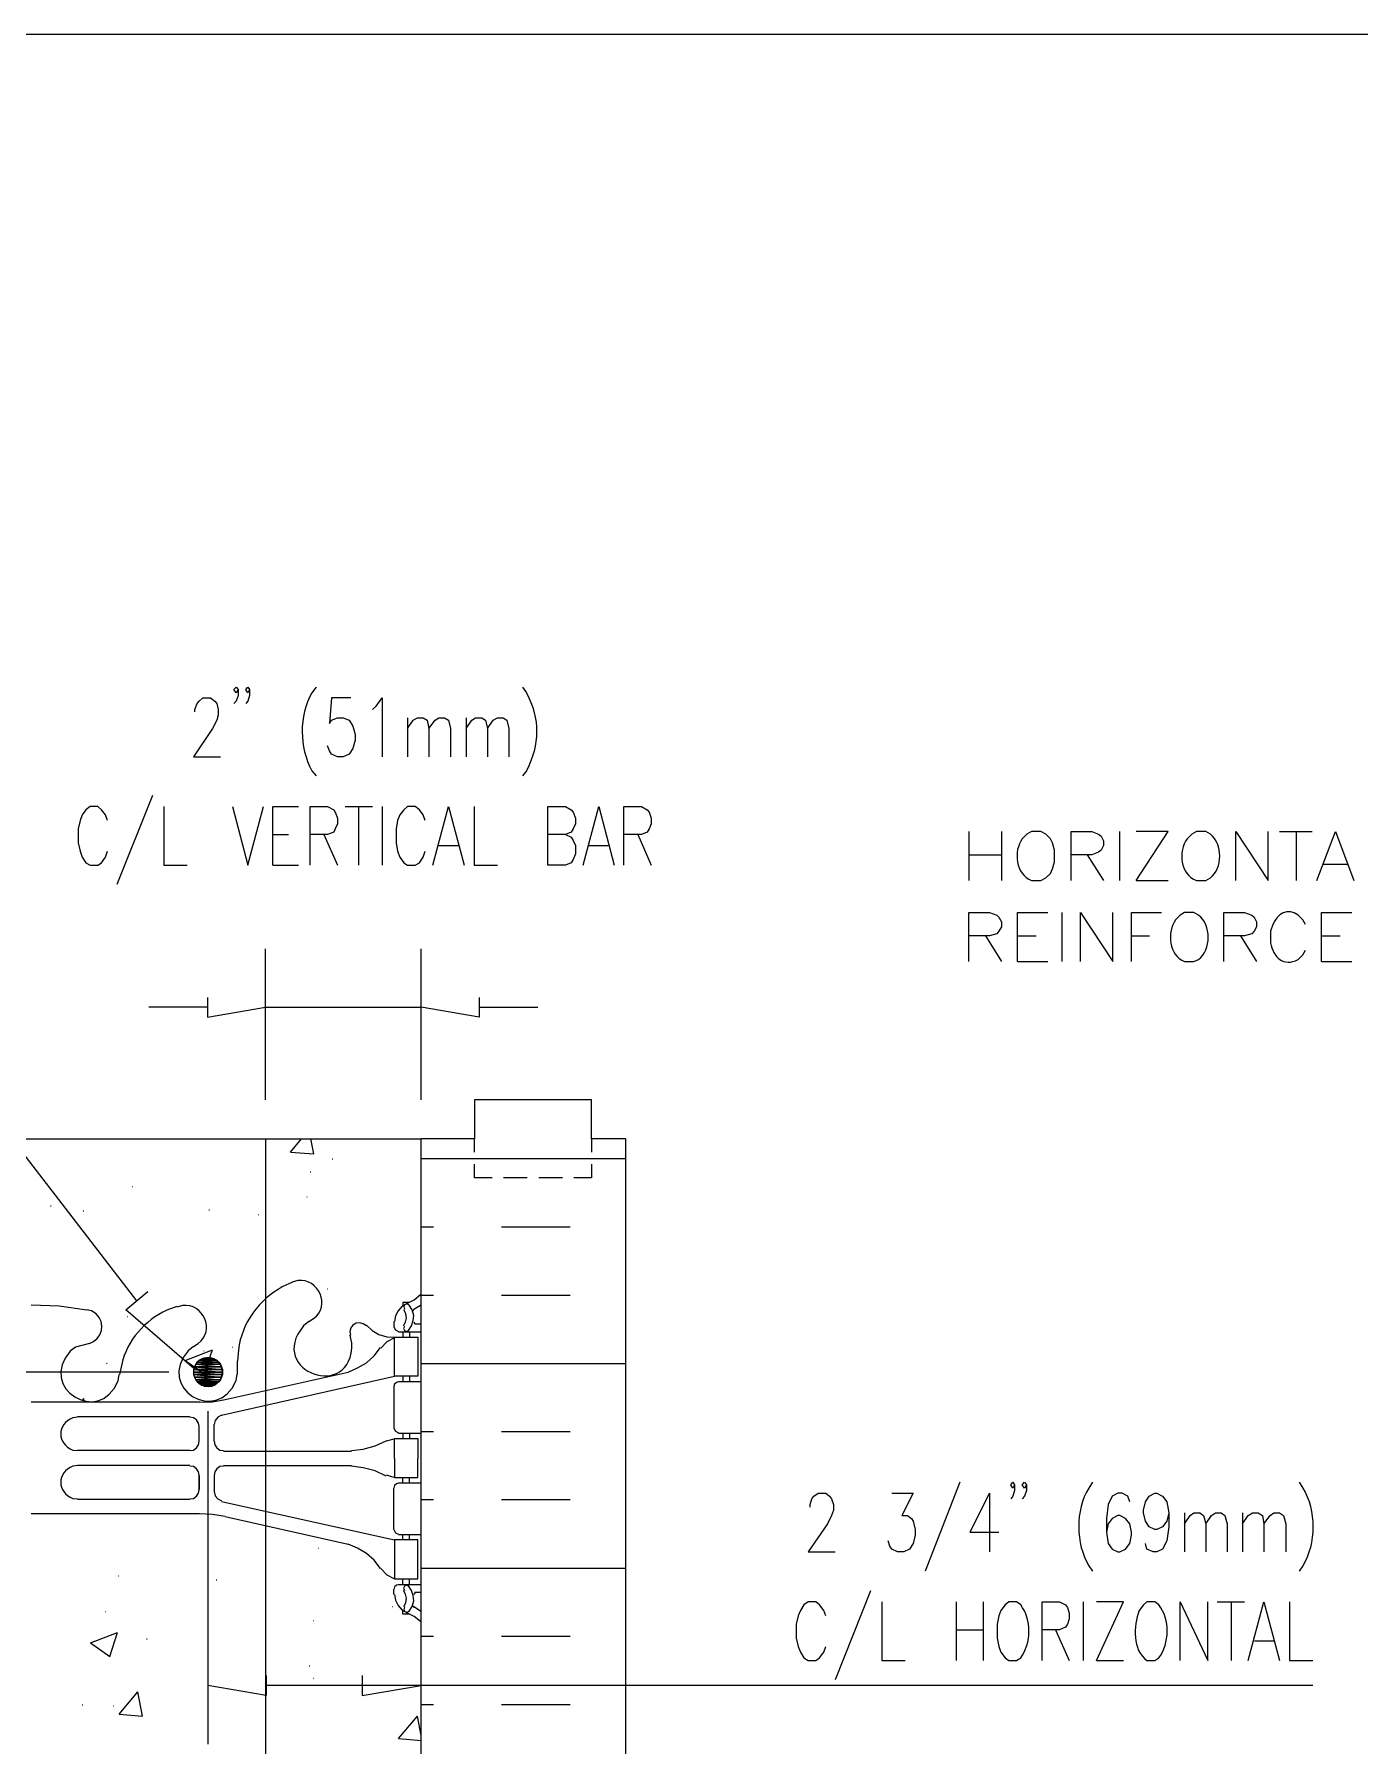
# Model space of a CAD drawing. Header units: millimetres. Extents: x 14 to 201, y 16 to 268.
# Drawn here: x 61.1 to 115.1, y 198 to 267.7 of the extents above; entities that cross this region are included whole.
import ezdxf

# ---------------------------------------------------------------- set-up
doc = ezdxf.new("R2010")
doc.units = ezdxf.units.MM
doc.layers.get('0').update_dxf_attribs({"linetype": 'CONTINUOUS'})

msp = doc.modelspace()

# ---------------------------------------------------------------- linework, layer by layer
at = {"color": 0}
for p, q in [((17.0174, 267.716), (198.121, 267.716)), ((67.776, 240.454), (67.86, 240.558)), ((67.86, 240.558), (68.0089, 240.687)), ((68.0089, 240.687), (68.326, 240.687)), ((68.326, 240.687), (68.4953, 240.558)), ((68.4953, 240.558), (68.5793, 240.454)), ((69.2781, 241.024), (69.3635, 241.131)), ((69.3635, 240.897), (69.2781, 241.024)), ((69.3635, 240.558), (69.2781, 240.454)), ((69.3635, 241.131), (69.4475, 241.024)), ((69.4475, 241.024), (69.3635, 240.897)), ((69.4475, 240.792), (69.3635, 240.558)), ((69.4475, 241.024), (69.4475, 240.792)), ((69.766, 241.024), (69.85, 241.131)), ((69.85, 240.897), (69.766, 241.024)), ((69.85, 240.558), (69.766, 240.454)), ((69.85, 241.131), (69.9135, 241.024)), ((69.9135, 241.024), (69.85, 240.897)), ((69.9135, 240.792), (69.85, 240.558)), ((69.9135, 241.024), (69.9135, 240.792)), ((72.6225, 241.131), (72.4531, 240.897)), ((73.2578, 240.687), (73.1739, 239.649)), ((74.0406, 240.687), (73.2578, 240.687)), ((75.0782, 240.348), (75.311, 240.687)), ((75.311, 240.687), (75.311, 238.294)), ((81.026, 241.131), (81.1953, 240.897)), ((67.6906, 240.221), (67.776, 240.454)), ((67.6906, 240.115), (67.6906, 240.221)), ((68.5793, 239.776), (68.4114, 239.437)), ((68.5793, 240.454), (68.6428, 240.221)), ((68.6428, 239.988), (68.5793, 239.776)), ((68.6428, 240.221), (68.6428, 239.988)), ((73.1739, 239.649), (73.2578, 239.776)), ((73.2578, 239.776), (73.4907, 239.882)), ((73.4907, 239.882), (73.7235, 239.882)), ((73.7235, 239.882), (73.9771, 239.776)), ((73.9771, 239.776), (74.126, 239.543)), ((74.9293, 240.221), (75.0782, 240.348)), ((76.3489, 239.882), (76.3489, 238.294)), ((76.3489, 239.437), (76.5803, 239.776)), ((76.5803, 239.776), (76.75, 239.882)), ((76.75, 239.882), (76.9828, 239.882)), ((76.9828, 239.882), (77.1521, 239.776)), ((77.1521, 239.776), (77.2156, 239.437)), ((77.2156, 239.437), (77.4707, 239.776)), ((77.4707, 239.776), (77.6182, 239.882)), ((77.6182, 239.882), (77.851, 239.882)), ((77.851, 239.882), (78.0203, 239.776)), ((78.0203, 239.776), (78.1043, 239.437)), ((78.7396, 239.882), (78.7396, 238.294)), ((78.7396, 239.437), (78.9725, 239.776)), ((78.9725, 239.776), (79.1214, 239.882)), ((79.1214, 239.882), (79.375, 239.882)), ((79.375, 239.882), (79.5239, 239.776)), ((79.5239, 239.776), (79.6078, 239.437)), ((79.6078, 239.437), (79.8407, 239.776)), ((79.8407, 239.776), (80.0104, 239.882)), ((80.0104, 239.882), (80.2432, 239.882)), ((80.2432, 239.882), (80.3906, 239.776)), ((80.3906, 239.776), (80.476, 239.437)), ((68.4114, 239.437), (67.6271, 238.294)), ((74.126, 239.543), (74.21, 239.204)), ((74.21, 239.204), (74.21, 238.971)), ((77.2156, 239.437), (77.2156, 238.294)), ((78.1043, 239.437), (78.1043, 238.294)), ((79.6078, 239.437), (79.6078, 238.294)), ((80.476, 239.437), (80.476, 238.294)), ((73.1739, 238.528), (73.0885, 238.738)), ((73.2578, 238.401), (73.1739, 238.528)), ((73.4907, 238.294), (73.2578, 238.401)), ((73.9771, 238.401), (73.7235, 238.294)), ((74.126, 238.633), (73.9771, 238.401)), ((74.21, 238.971), (74.126, 238.633)), ((67.6271, 238.294), (68.7282, 238.294)), ((72.4531, 237.722), (72.6225, 237.512)), ((73.7235, 238.294), (73.4907, 238.294)), ((81.1953, 237.722), (81.026, 237.512)), ((65.9557, 236.707), (64.5156, 233.087)), ((63.0135, 235.692), (62.9281, 235.353)), ((63.0975, 235.924), (63.0135, 235.692)), ((63.2464, 236.135), (63.0975, 235.924)), ((63.416, 236.262), (63.2464, 236.135)), ((63.7328, 236.262), (63.416, 236.262)), ((63.8803, 236.135), (63.7328, 236.262)), ((64.05, 235.924), (63.8803, 236.135)), ((64.1354, 235.692), (64.05, 235.924)), ((66.4214, 236.262), (66.4214, 233.871)), ((69.2146, 236.262), (69.85, 233.871)), ((69.85, 233.871), (70.4854, 236.262)), ((70.8656, 233.871), (70.8656, 236.262)), ((70.8656, 236.262), (71.9032, 236.262)), ((72.3896, 233.871), (72.3896, 236.262)), ((72.3896, 236.262), (73.0885, 236.262)), ((73.0885, 236.262), (73.3418, 236.135)), ((73.3418, 236.135), (73.4053, 236.029)), ((73.4053, 236.029), (73.4907, 235.796)), ((73.4907, 235.796), (73.4907, 235.563)), ((73.8078, 236.262), (74.9293, 236.262)), ((74.3589, 236.262), (74.3589, 233.871)), ((75.311, 236.262), (75.311, 233.871)), ((75.9464, 235.692), (75.8832, 235.353)), ((76.0307, 235.924), (75.9464, 235.692)), ((76.2, 236.135), (76.0307, 235.924)), ((76.3489, 236.262), (76.2, 236.135)), ((76.6657, 236.262), (76.3489, 236.262)), ((76.8354, 236.135), (76.6657, 236.262)), ((76.9828, 235.924), (76.8354, 236.135)), ((77.0682, 235.692), (76.9828, 235.924)), ((77.385, 233.871), (78.0203, 236.262)), ((78.0203, 236.262), (78.6557, 233.871)), ((79.0582, 236.262), (79.0582, 233.871)), ((82.0635, 233.871), (82.0635, 236.262)), ((82.0635, 236.262), (82.7828, 236.262)), ((82.7828, 236.262), (83.0157, 236.135)), ((83.0157, 236.135), (83.1, 236.029)), ((83.1, 236.029), (83.1854, 235.796)), ((83.1854, 235.796), (83.1854, 235.563)), ((83.5021, 233.871), (84.1375, 236.262)), ((84.1375, 236.262), (84.7729, 233.871)), ((85.1531, 233.871), (85.1531, 236.262)), ((85.1531, 236.262), (85.8739, 236.262)), ((85.8739, 236.262), (86.1053, 236.135)), ((86.1053, 236.135), (86.1907, 236.029)), ((86.1907, 236.029), (86.275, 235.796)), ((86.275, 235.796), (86.275, 235.563)), ((62.9281, 235.353), (62.9281, 234.781)), ((70.8656, 235.119), (71.501, 235.119)), ((73.0885, 235.119), (72.3896, 235.119)), ((72.941, 235.119), (73.4907, 233.871)), ((73.3418, 235.226), (73.0885, 235.119)), ((73.4053, 235.353), (73.3418, 235.226)), ((73.4907, 235.563), (73.4053, 235.353)), ((75.8832, 235.353), (75.8832, 234.781)), ((82.7828, 235.119), (82.0635, 235.119)), ((83.0157, 235.226), (82.7828, 235.119)), ((82.7828, 235.119), (83.0157, 235.013)), ((83.1, 235.353), (83.0157, 235.226)), ((83.0157, 235.013), (83.1, 234.887)), ((83.1854, 235.563), (83.1, 235.353)), ((85.8739, 235.119), (85.1531, 235.119)), ((85.725, 235.119), (86.275, 233.871)), ((86.1053, 235.226), (85.8739, 235.119)), ((86.1907, 235.353), (86.1053, 235.226)), ((86.275, 235.563), (86.1907, 235.353)), ((99.2078, 235.246), (99.2078, 233.256)), ((100.542, 235.246), (100.542, 233.256)), ((101.579, 235.14), (101.388, 234.95)), ((101.769, 235.246), (101.579, 235.14)), ((102.15, 235.246), (101.769, 235.246)), ((102.342, 235.14), (102.15, 235.246)), ((102.532, 234.95), (102.342, 235.14)), ((102.616, 234.781), (102.532, 234.95)), ((103.378, 233.256), (103.378, 235.246)), ((103.378, 235.246), (104.225, 235.246)), ((104.225, 235.246), (104.499, 235.14)), ((104.499, 235.14), (104.606, 235.056)), ((104.606, 235.056), (104.691, 234.866)), ((105.347, 235.246), (105.347, 233.256)), ((106.023, 233.256), (107.337, 235.246)), ((107.337, 235.246), (106.023, 235.246)), ((108.289, 235.14), (108.099, 234.95)), ((108.479, 235.246), (108.289, 235.14)), ((108.859, 235.246), (108.479, 235.246)), ((109.051, 235.14), (108.859, 235.246)), ((110.087, 233.256), (110.087, 235.246)), ((110.087, 235.246), (111.401, 233.256)), ((111.401, 233.256), (111.401, 235.246)), ((111.867, 235.246), (113.199, 235.246)), ((112.543, 235.246), (112.543, 233.256)), ((113.391, 233.256), (114.151, 235.246)), ((114.151, 235.246), (114.893, 233.256)), ((65.3203, 216.133), (51.223, 234.421)), ((62.9281, 234.781), (63.0135, 234.442)), ((63.0135, 234.442), (63.0975, 234.208)), ((63.0975, 234.208), (63.2464, 233.976)), ((63.8803, 233.976), (64.05, 234.208)), ((64.05, 234.208), (64.1354, 234.442)), ((75.8832, 234.781), (75.9464, 234.442)), ((75.9464, 234.442), (76.0307, 234.208)), ((76.0307, 234.208), (76.2, 233.976)), ((76.8354, 233.976), (76.9828, 234.208)), ((76.9828, 234.208), (77.0682, 234.442)), ((77.6182, 234.674), (78.4229, 234.674)), ((83.1, 234.887), (83.1854, 234.674)), ((83.1854, 234.337), (83.1, 234.104)), ((83.1854, 234.674), (83.1854, 234.337)), ((83.735, 234.674), (84.5178, 234.674)), ((99.2078, 234.294), (100.542, 234.294)), ((102.701, 234.484), (102.616, 234.781)), ((102.701, 234.018), (102.701, 234.484)), ((104.225, 234.294), (103.378, 234.294)), ((104.033, 234.294), (104.691, 233.256)), ((104.499, 234.4), (104.225, 234.294)), ((104.606, 234.484), (104.499, 234.4)), ((104.691, 234.674), (104.606, 234.484)), ((104.691, 234.866), (104.691, 234.674)), ((63.2464, 233.976), (63.416, 233.871)), ((63.416, 233.871), (63.7328, 233.871)), ((63.7328, 233.871), (63.8803, 233.976)), ((66.4214, 233.871), (67.3735, 233.871)), ((70.8656, 233.871), (71.9032, 233.871)), ((76.2, 233.976), (76.3489, 233.871)), ((76.3489, 233.871), (76.6657, 233.871)), ((76.6657, 233.871), (76.8354, 233.976)), ((79.0582, 233.871), (80.0104, 233.871)), ((82.7828, 233.871), (82.0635, 233.871)), ((83.0157, 233.976), (82.7828, 233.871)), ((83.1, 234.104), (83.0157, 233.976)), ((102.342, 233.363), (102.532, 233.532)), ((102.532, 233.532), (102.616, 233.722)), ((102.616, 233.722), (102.701, 234.018)), ((113.665, 233.912), (114.617, 233.912)), ((101.769, 233.256), (102.15, 233.256)), ((102.15, 233.256), (102.342, 233.363)), ((106.023, 233.256), (107.337, 233.256)), ((108.479, 233.256), (108.859, 233.256)), ((108.859, 233.256), (109.051, 233.363)), ((99.2078, 229.955), (99.2078, 231.944)), ((99.2078, 231.944), (100.055, 231.944)), ((100.055, 231.944), (100.352, 231.838)), ((100.352, 231.838), (100.435, 231.754)), ((100.435, 231.754), (100.542, 231.563)), ((100.542, 231.563), (100.542, 231.372)), ((101.197, 229.955), (101.197, 231.944)), ((101.197, 231.944), (102.425, 231.944)), ((102.997, 231.944), (102.997, 229.955)), ((103.759, 229.955), (103.759, 231.944)), ((103.759, 231.944), (105.071, 229.955)), ((105.071, 229.955), (105.071, 231.944)), ((105.833, 229.955), (105.833, 231.944)), ((105.833, 231.944), (107.061, 231.944)), ((107.823, 231.838), (107.633, 231.648)), ((107.993, 231.944), (107.823, 231.838)), ((108.373, 231.944), (107.993, 231.944)), ((108.563, 231.838), (108.373, 231.944)), ((109.601, 229.955), (109.601, 231.944)), ((109.601, 231.944), (110.447, 231.944)), ((110.447, 231.944), (110.745, 231.838)), ((110.745, 231.838), (110.829, 231.754)), ((110.829, 231.754), (110.935, 231.563)), ((110.935, 231.563), (110.935, 231.372)), ((111.591, 231.458), (111.505, 231.182)), ((112.819, 231.648), (112.629, 231.838)), ((112.925, 231.458), (112.819, 231.648)), ((113.581, 229.955), (113.581, 231.944)), ((113.581, 231.944), (114.808, 231.944)), ((100.055, 230.992), (99.2078, 230.992)), ((99.8859, 230.992), (100.542, 229.955)), ((100.352, 231.077), (100.055, 230.992)), ((100.435, 231.182), (100.352, 231.077)), ((100.542, 231.372), (100.435, 231.182)), ((101.197, 230.992), (101.96, 230.992)), ((105.833, 230.992), (106.575, 230.992)), ((110.447, 230.992), (109.601, 230.992)), ((110.279, 230.992), (110.935, 229.955)), ((110.745, 231.077), (110.447, 230.992)), ((110.829, 231.182), (110.745, 231.077)), ((110.935, 231.372), (110.829, 231.182)), ((111.505, 231.182), (111.505, 230.717)), ((113.581, 230.992), (114.343, 230.992)), ((70.5693, 224.324), (70.5693, 230.463)), ((76.8985, 224.324), (76.8985, 230.463)), ((108.373, 229.955), (108.563, 230.039)), ((112.629, 230.039), (112.819, 230.23)), ((112.819, 230.23), (112.925, 230.42)), ((101.197, 229.955), (102.425, 229.955)), ((107.993, 229.955), (108.373, 229.955)), ((113.581, 229.955), (114.808, 229.955)), ((68.199, 228.092), (65.8068, 228.092)), ((68.199, 228.494), (68.199, 227.691)), ((68.199, 227.691), (70.5693, 228.092)), ((70.5693, 228.092), (76.8985, 228.092)), ((79.2688, 227.691), (76.8985, 228.092)), ((79.2688, 228.494), (79.2688, 227.691)), ((79.2688, 228.092), (81.661, 228.092)), ((83.8412, 224.324), (79.0787, 224.324)), ((79.0787, 224.324), (79.0787, 222.736)), ((83.8412, 222.736), (83.8412, 224.324)), ((70.5693, 222.736), (70.5693, 108.436)), ((76.8985, 165.586), (76.8985, 222.736)), ((79.0787, 222.736), (76.8985, 222.736)), ((79.0787, 222.187), (79.0787, 222.736)), ((85.2385, 222.736), (83.8412, 222.736)), ((83.8412, 222.736), (83.8412, 222.187)), ((85.2385, 165.586), (85.2385, 222.736)), ((79.0787, 221.149), (79.0787, 221.7)), ((83.8412, 221.7), (83.8412, 221.149)), ((79.798, 221.149), (79.0787, 221.149)), ((81.2161, 221.149), (80.264, 221.149)), ((82.6562, 221.149), (81.704, 221.149)), ((83.8412, 221.149), (83.1219, 221.149)), ((71.6703, 216.895), (71.2474, 216.705)), ((71.8827, 216.958), (71.6499, 216.895)), ((64.8751, 215.773), (65.7655, 216.513)), ((76.3266, 216.027), (76.623, 216.176)), ((76.623, 216.176), (76.878, 216.386)), ((62.1661, 215.921), (61.0235, 215.963)), ((63.2876, 215.751), (62.1661, 215.921)), ((63.4792, 215.731), (63.2876, 215.773)), ((67.6494, 213.381), (64.8751, 215.773)), ((66.9505, 215.9), (66.5484, 215.751)), ((67.1834, 215.943), (66.9505, 215.879)), ((72.3265, 215.287), (72.5166, 215.414)), ((75.861, 215.52), (75.8197, 215.287)), ((75.9672, 215.731), (75.861, 215.52)), ((76.1365, 215.921), (75.9672, 215.731)), ((76.3489, 216.027), (76.1365, 215.921)), ((76.4328, 216.069), (76.1573, 216.069)), ((76.1573, 216.069), (76.1573, 215.943)), ((76.2427, 215.984), (76.2, 215.9)), ((76.2, 215.9), (76.2208, 215.794)), ((76.284, 215.624), (76.2, 215.773)), ((76.3266, 216.006), (76.2427, 215.984)), ((76.2635, 215.265), (76.3062, 215.434)), ((76.3062, 215.434), (76.284, 215.624)), ((76.4328, 215.963), (76.3266, 216.006)), ((76.539, 215.773), (76.4124, 215.963)), ((76.6025, 215.54), (76.539, 215.773)), ((76.6025, 215.794), (76.5598, 215.71)), ((76.5803, 215.328), (76.6025, 215.54)), ((76.6025, 215.794), (76.878, 215.963)), ((72.3265, 215.287), (72.1155, 215.117)), ((74.0406, 215.032), (73.9994, 214.884)), ((73.9994, 214.884), (74.0198, 214.735)), ((74.0406, 214.652), (73.9994, 214.735)), ((74.126, 215.138), (74.0406, 215.032)), ((74.2527, 215.222), (74.126, 215.138)), ((74.4001, 215.244), (74.2527, 215.222)), ((74.549, 215.202), (74.4001, 215.244)), ((74.676, 215.117), (74.549, 215.202)), ((74.676, 215.138), (74.9088, 214.926)), ((74.9088, 214.926), (75.1844, 214.758)), ((75.1844, 214.758), (75.5015, 214.672)), ((75.7975, 215.287), (75.7975, 215.074)), ((75.7975, 215.074), (75.861, 214.948)), ((75.861, 214.948), (75.9876, 214.884)), ((76.8985, 214.862), (75.9876, 214.862)), ((76.1573, 214.862), (76.1573, 214.652)), ((76.1792, 215.117), (76.2635, 215.265)), ((76.2208, 215.095), (76.1792, 215.011)), ((76.1792, 215.011), (76.2208, 214.926)), ((76.2208, 214.926), (76.3062, 214.884)), ((76.3062, 214.884), (76.3901, 214.926)), ((76.3901, 214.926), (76.5168, 215.117)), ((76.4328, 214.862), (76.4328, 214.652)), ((76.5168, 215.117), (76.5803, 215.328)), ((76.6025, 215.265), (76.6452, 215.202)), ((76.8985, 215.181), (76.6452, 215.181)), ((62.822, 214.249), (62.611, 214.08)), ((63.3938, 214.396), (62.822, 214.249)), ((63.3938, 214.396), (63.5635, 214.482)), ((67.6271, 214.27), (67.4165, 214.1)), ((67.6271, 214.27), (67.8173, 214.396)), ((69.4697, 214.143), (69.427, 213.677)), ((74.0833, 214.419), (74.0198, 214.652)), ((74.9928, 213.89), (75.2479, 214.229)), ((75.5015, 214.461), (75.2683, 214.206)), ((75.5015, 214.672), (75.8197, 214.652)), ((75.8197, 214.629), (75.5015, 214.461)), ((75.8197, 213.064), (75.8197, 214.652)), ((75.8197, 214.652), (76.7719, 214.652)), ((76.7719, 214.652), (76.7719, 213.064)), ((64.7072, 213.551), (64.6218, 213.128)), ((67.6906, 213.487), (67.6271, 213.318)), ((68.8125, 213.338), (67.6271, 213.338)), ((67.6271, 213.338), (68.8125, 213.233)), ((67.6271, 213.338), (68.8125, 213.338)), ((67.6271, 213.318), (67.6271, 213.148)), ((68.7709, 213.444), (67.6698, 213.444)), ((67.6698, 213.444), (68.8125, 213.338)), ((67.6698, 213.444), (68.7709, 213.444)), ((68.7282, 213.551), (67.7125, 213.551)), ((67.7125, 213.551), (68.7709, 213.444)), ((67.7125, 213.551), (68.7282, 213.551)), ((68.665, 213.634), (67.776, 213.634)), ((67.776, 213.634), (68.7282, 213.551)), ((67.776, 213.634), (68.665, 213.634)), ((68.5793, 213.72), (67.86, 213.72)), ((67.86, 213.72), (68.665, 213.634)), ((67.86, 213.72), (68.5793, 213.72)), ((68.4953, 213.763), (67.9457, 213.763)), ((67.9457, 213.763), (68.5793, 213.72)), ((67.9457, 213.763), (68.4953, 213.763)), ((68.3891, 213.804), (68.0501, 213.804)), ((68.0501, 213.804), (68.4953, 213.763)), ((68.0501, 213.804), (68.3891, 213.804)), ((68.1563, 213.826), (68.3891, 213.804)), ((68.1563, 213.826), (68.2833, 213.826)), ((68.2833, 213.826), (68.3891, 213.804)), ((68.3891, 213.804), (68.4953, 213.763)), ((68.4953, 213.763), (68.5793, 213.72)), ((68.5793, 213.72), (68.665, 213.634)), ((68.665, 213.634), (68.7282, 213.551)), ((68.7917, 213.403), (68.7077, 213.571)), ((68.7282, 213.551), (68.7709, 213.444)), ((68.7709, 213.444), (68.8125, 213.338)), ((68.8125, 213.233), (68.7917, 213.403)), ((68.8125, 213.338), (68.8125, 213.233)), ((69.4048, 213.677), (69.4048, 213.148)), ((73.9345, 213.233), (74.3162, 213.403)), ((74.3162, 213.403), (74.676, 213.614)), ((74.676, 213.614), (74.9928, 213.89)), ((66.6323, 213.233), (29.0835, 213.233)), ((64.5583, 212.874), (64.601, 213.128)), ((68.8125, 213.233), (67.6271, 213.233)), ((67.6271, 213.233), (68.8125, 213.128)), ((67.6271, 213.233), (68.8125, 213.233)), ((67.6271, 213.148), (67.6906, 212.979)), ((68.8125, 213.128), (67.6271, 213.128)), ((67.6271, 213.128), (68.7709, 213.021)), ((67.6271, 213.128), (68.8125, 213.128)), ((68.7709, 213.021), (67.6698, 213.021)), ((67.6698, 213.021), (68.7282, 212.915)), ((67.6698, 213.021), (68.7709, 213.021)), ((67.6906, 212.979), (67.776, 212.831)), ((68.7282, 212.915), (67.7125, 212.915)), ((67.7125, 212.915), (68.665, 212.831)), ((67.7125, 212.915), (68.7282, 212.915)), ((67.776, 212.831), (67.9235, 212.725)), ((68.665, 212.831), (67.776, 212.831)), ((67.776, 212.831), (68.5793, 212.768)), ((67.776, 212.831), (68.665, 212.831)), ((68.5793, 212.768), (67.86, 212.768)), ((67.86, 212.768), (68.4953, 212.704)), ((67.86, 212.768), (68.5793, 212.768)), ((67.9235, 212.725), (68.0932, 212.662)), ((68.4953, 212.704), (67.9457, 212.704)), ((67.9457, 212.704), (68.3891, 212.662)), ((67.9457, 212.704), (68.4953, 212.704)), ((68.3891, 212.662), (68.0501, 212.662)), ((68.0501, 212.662), (68.2833, 212.641)), ((68.0501, 212.662), (68.3891, 212.662)), ((68.0932, 212.662), (68.2625, 212.641)), ((68.2833, 212.641), (68.1563, 212.641)), ((68.2625, 212.641), (68.4318, 212.682)), ((68.3891, 212.662), (68.2833, 212.641)), ((68.4953, 212.704), (68.3891, 212.662)), ((68.4318, 212.682), (68.5793, 212.768)), ((68.5793, 212.768), (68.4953, 212.704)), ((68.5793, 212.768), (68.7077, 212.894)), ((68.665, 212.831), (68.5793, 212.768)), ((68.7282, 212.915), (68.665, 212.831)), ((68.7077, 212.894), (68.7917, 213.064)), ((68.7709, 213.021), (68.7282, 212.915)), ((68.8125, 213.128), (68.7709, 213.021)), ((68.7709, 211.477), (75.8197, 213.064)), ((68.7917, 213.064), (68.8125, 213.233)), ((68.8125, 213.233), (68.8125, 213.128)), ((68.9183, 212.112), (73.9345, 213.233)), ((69.3635, 212.894), (69.4048, 213.148)), ((75.8197, 212.746), (75.7975, 212.641)), ((75.7975, 212.641), (75.7975, 210.947)), ((76.7719, 213.064), (75.8197, 213.064)), ((75.9037, 212.809), (75.8197, 212.746)), ((75.9876, 212.831), (75.9037, 212.809)), ((76.8985, 212.831), (75.9876, 212.831)), ((76.1573, 213.064), (76.1573, 212.831)), ((76.4328, 213.064), (76.4328, 212.831)), ((67.8822, 212.006), (61.0235, 212.006)), ((67.8822, 212.006), (68.4114, 212.027)), ((68.4114, 212.027), (68.9183, 212.112)), ((62.9073, 211.391), (62.7172, 211.37)), ((67.4797, 211.413), (62.9073, 211.413)), ((67.6271, 211.37), (67.4797, 211.391)), ((67.7541, 211.286), (67.6271, 211.37)), ((67.8395, 211.158), (67.7541, 211.286)), ((68.2198, 211.646), (68.2198, 198.078)), ((68.5161, 211.264), (68.4749, 211.095)), ((68.6223, 211.391), (68.5161, 211.264)), ((68.7709, 211.477), (68.6223, 211.391)), ((67.86, 211.011), (67.8395, 211.158)), ((67.86, 210.418), (67.86, 211.011)), ((67.86, 210.439), (67.86, 210.989)), ((68.4749, 210.418), (68.4749, 211.095)), ((75.7975, 210.502), (75.4807, 210.418)), ((75.7975, 210.947), (75.861, 210.821)), ((75.8197, 209.719), (75.8197, 210.524)), ((75.8197, 210.524), (76.7719, 210.524)), ((75.861, 210.821), (75.9876, 210.757)), ((76.8985, 210.735), (75.9876, 210.735)), ((76.1573, 210.735), (76.1573, 210.524)), ((76.4328, 210.735), (76.4328, 210.524)), ((76.7719, 210.524), (76.7719, 209.719)), ((62.7172, 210.058), (62.9073, 210.036)), ((67.4797, 210.036), (62.9073, 210.036)), ((67.4797, 210.036), (67.6271, 210.058)), ((67.6271, 210.058), (67.7541, 210.143)), ((67.7541, 210.143), (67.8395, 210.269)), ((67.8395, 210.269), (67.86, 210.418)), ((68.4749, 210.418), (68.4953, 210.269)), ((68.4953, 210.269), (68.5793, 210.143)), ((68.5793, 210.143), (68.7077, 210.058)), ((68.7077, 210.058), (68.8552, 210.036)), ((68.8552, 210.016), (74.0625, 210.016)), ((74.0625, 210.036), (74.549, 210.1)), ((74.549, 210.1), (75.0355, 210.228)), ((75.0355, 210.228), (75.4807, 210.439)), ((62.9073, 209.423), (62.7172, 209.401)), ((67.4797, 209.423), (62.9073, 209.423)), ((67.6271, 209.381), (67.4797, 209.401)), ((67.7541, 209.296), (67.6271, 209.381)), ((67.8395, 209.17), (67.7541, 209.296)), ((67.86, 209.021), (67.8395, 209.17)), ((68.4953, 209.17), (68.4749, 209.021)), ((68.5793, 209.296), (68.4953, 209.17)), ((68.7077, 209.381), (68.5793, 209.296)), ((68.8552, 209.401), (68.7077, 209.381)), ((68.8552, 209.423), (74.0625, 209.423)), ((74.549, 209.338), (74.0625, 209.401)), ((75.0355, 209.211), (74.549, 209.338)), ((75.4807, 209), (75.0355, 209.211)), ((75.8197, 209.719), (75.8197, 208.937)), ((76.7719, 208.937), (76.7719, 209.719)), ((67.8395, 208.302), (67.86, 208.449)), ((67.86, 209.021), (67.86, 208.449)), ((67.86, 208.449), (67.86, 209.021)), ((68.4749, 209.021), (68.4749, 208.365)), ((75.4807, 209.042), (75.7975, 208.957)), ((75.8197, 208.618), (75.7975, 208.512)), ((75.7975, 206.82), (75.7975, 208.512)), ((75.8197, 208.937), (76.7719, 208.937)), ((75.9037, 208.682), (75.8197, 208.618)), ((75.9876, 208.704), (75.9037, 208.682)), ((76.8985, 208.704), (75.9876, 208.704)), ((76.1573, 208.704), (76.1573, 208.937)), ((76.4328, 208.704), (76.4328, 208.937)), ((98.848, 208.745), (97.4302, 205.127)), ((100.922, 208.641), (101.007, 208.745)), ((101.007, 208.512), (100.922, 208.641)), ((101.007, 208.745), (101.071, 208.641)), ((101.071, 208.641), (101.007, 208.512)), ((101.071, 208.408), (101.007, 208.175)), ((101.071, 208.641), (101.071, 208.408)), ((101.388, 208.641), (101.473, 208.745)), ((101.473, 208.512), (101.388, 208.641)), ((101.473, 208.745), (101.557, 208.641)), ((101.557, 208.641), (101.473, 208.512)), ((101.557, 208.408), (101.473, 208.175)), ((101.557, 208.641), (101.557, 208.408)), ((104.246, 208.745), (104.097, 208.512)), ((112.67, 208.745), (112.819, 208.512)), ((62.7172, 208.089), (62.9073, 208.069)), ((67.4797, 208.046), (62.9073, 208.046)), ((67.4797, 208.069), (67.6271, 208.089)), ((67.6271, 208.089), (67.7541, 208.175)), ((67.7541, 208.175), (67.8395, 208.302)), ((68.4749, 208.365), (68.5161, 208.195)), ((68.5161, 208.195), (68.6223, 208.069)), ((68.6223, 208.069), (68.7709, 207.983)), ((68.7709, 207.963), (75.8197, 206.396)), ((92.753, 207.836), (92.8165, 208.069)), ((92.753, 207.73), (92.753, 207.836)), ((92.8165, 208.069), (92.9005, 208.175)), ((92.9005, 208.175), (93.0698, 208.302)), ((93.0698, 208.302), (93.387, 208.302)), ((93.387, 208.302), (93.5359, 208.175)), ((93.5359, 208.175), (93.6198, 208.069)), ((93.6198, 208.069), (93.7052, 207.836)), ((93.7052, 207.836), (93.7052, 207.603)), ((96.0755, 208.302), (96.9437, 208.302)), ((96.9437, 208.302), (96.4777, 207.391)), ((100.055, 208.302), (99.2505, 206.714)), ((100.055, 208.302), (100.055, 205.909)), ((101.007, 208.175), (100.922, 208.069)), ((101.473, 208.175), (101.388, 208.069)), ((104.881, 207.836), (104.818, 207.264)), ((105.051, 208.175), (104.881, 207.836)), ((105.283, 208.302), (105.051, 208.175)), ((105.453, 208.302), (105.283, 208.302)), ((105.684, 208.175), (105.453, 208.302)), ((105.77, 207.942), (105.684, 208.175)), ((106.32, 207.603), (106.405, 207.942)), ((106.405, 207.942), (106.553, 208.175)), ((106.553, 208.175), (106.785, 208.302)), ((106.785, 208.302), (106.871, 208.302)), ((106.871, 208.302), (107.104, 208.175)), ((107.104, 208.175), (107.272, 207.942)), ((107.272, 207.942), (107.357, 207.497)), ((67.8822, 207.454), (61.0235, 207.454)), ((68.4114, 207.433), (67.8822, 207.454)), ((68.9183, 207.349), (68.4114, 207.433)), ((68.9183, 207.349), (73.9345, 206.226)), ((93.4501, 207.053), (92.6677, 205.909)), ((93.6198, 207.391), (93.4501, 207.053)), ((93.7052, 207.603), (93.6198, 207.391)), ((96.4777, 207.391), (96.7109, 207.391)), ((96.7109, 207.391), (96.8802, 207.264)), ((96.8802, 207.264), (96.9437, 207.158)), ((96.9437, 207.158), (97.0276, 206.82)), ((104.818, 207.264), (104.818, 206.714)), ((104.881, 207.053), (104.818, 206.714)), ((105.051, 207.264), (104.881, 207.053)), ((105.283, 207.391), (105.051, 207.264)), ((105.368, 207.391), (105.283, 207.391)), ((105.6, 207.264), (105.368, 207.391)), ((105.77, 207.053), (105.6, 207.264)), ((105.833, 206.714), (105.77, 207.053)), ((106.32, 207.497), (106.32, 207.603)), ((106.405, 207.158), (106.32, 207.497)), ((106.553, 206.925), (106.405, 207.158)), ((107.272, 207.158), (107.104, 206.925)), ((107.357, 207.497), (107.272, 207.158)), ((107.357, 207.497), (107.357, 206.925)), ((107.993, 207.497), (107.993, 205.909)), ((107.993, 207.053), (108.226, 207.391)), ((108.226, 207.391), (108.373, 207.497)), ((108.373, 207.497), (108.628, 207.497)), ((108.628, 207.497), (108.775, 207.391)), ((108.775, 207.391), (108.859, 207.053)), ((108.859, 207.053), (109.092, 207.391)), ((108.859, 207.053), (108.859, 205.909)), ((109.092, 207.391), (109.262, 207.497)), ((109.262, 207.497), (109.495, 207.497)), ((109.495, 207.497), (109.644, 207.391)), ((109.644, 207.391), (109.728, 207.053)), ((109.728, 207.053), (109.728, 205.909)), ((110.363, 207.497), (110.363, 205.909)), ((110.363, 207.053), (110.596, 207.391)), ((110.596, 207.391), (110.765, 207.497)), ((110.765, 207.497), (110.998, 207.497)), ((110.998, 207.497), (111.168, 207.391)), ((111.168, 207.391), (111.231, 207.053)), ((111.231, 207.053), (111.485, 207.391)), ((111.231, 207.053), (111.231, 205.909)), ((111.485, 207.391), (111.633, 207.497)), ((111.633, 207.497), (111.867, 207.497)), ((111.867, 207.497), (112.034, 207.391)), ((112.034, 207.391), (112.12, 207.053)), ((112.12, 207.053), (112.12, 205.909)), ((75.7975, 206.82), (75.861, 206.692)), ((76.7719, 206.396), (75.8197, 206.396)), ((75.8197, 206.396), (75.8197, 204.808)), ((75.861, 206.692), (75.9876, 206.629)), ((76.8985, 206.608), (75.9876, 206.608)), ((76.1573, 206.396), (76.1573, 206.608)), ((76.4328, 206.396), (76.4328, 206.608)), ((76.7719, 204.808), (76.7719, 206.396)), ((95.9915, 206.142), (95.928, 206.354)), ((97.0276, 206.587), (96.9437, 206.248)), ((97.0276, 206.82), (97.0276, 206.587)), ((99.2505, 206.714), (100.435, 206.714)), ((104.818, 206.714), (104.881, 206.248)), ((105.77, 206.248), (105.833, 206.587)), ((105.833, 206.587), (105.833, 206.714)), ((106.785, 206.82), (106.553, 206.925)), ((106.871, 206.82), (106.785, 206.82)), ((107.104, 206.925), (106.871, 206.82)), ((107.272, 206.354), (107.104, 206.015)), ((107.357, 206.925), (107.272, 206.354)), ((74.3162, 206.058), (73.9345, 206.226)), ((74.676, 205.846), (74.3162, 206.058)), ((74.9928, 205.57), (74.676, 205.846)), ((92.6677, 205.909), (93.7687, 205.909)), ((96.0755, 206.015), (95.9915, 206.142)), ((96.3083, 205.909), (96.0755, 206.015)), ((96.562, 205.909), (96.3083, 205.909)), ((96.7948, 206.015), (96.562, 205.909)), ((96.9437, 206.248), (96.7948, 206.015)), ((104.881, 206.248), (105.051, 206.015)), ((105.051, 206.015), (105.283, 205.909)), ((105.283, 205.909), (105.368, 205.909)), ((105.368, 205.909), (105.6, 206.015)), ((105.6, 206.015), (105.77, 206.248)), ((106.469, 206.015), (106.405, 206.248)), ((106.722, 205.909), (106.469, 206.015)), ((106.871, 205.909), (106.722, 205.909)), ((107.104, 206.015), (106.871, 205.909)), ((75.2479, 205.233), (74.9928, 205.57)), ((75.2683, 205.233), (75.5015, 204.978)), ((75.5015, 204.978), (75.8197, 204.808)), ((104.097, 205.337), (104.246, 205.127)), ((112.819, 205.337), (112.67, 205.127)), ((75.8197, 204.491), (75.7975, 204.385)), ((75.7975, 204.174), (75.7975, 204.385)), ((75.8197, 204.808), (76.7719, 204.808)), ((75.9037, 204.555), (75.8197, 204.491)), ((75.9876, 204.575), (75.9037, 204.555)), ((76.8985, 204.575), (75.9876, 204.575)), ((76.1573, 204.575), (76.1573, 204.808)), ((76.2208, 204.512), (76.1792, 204.428)), ((76.1792, 204.428), (76.2208, 204.342)), ((76.2635, 204.195), (76.1792, 204.342)), ((76.3062, 204.555), (76.2208, 204.512)), ((76.3901, 204.512), (76.3062, 204.555)), ((76.5168, 204.342), (76.3901, 204.534)), ((76.4328, 204.575), (76.4328, 204.808)), ((76.5803, 204.132), (76.5168, 204.342)), ((76.6452, 204.238), (76.6025, 204.174)), ((76.8985, 204.258), (76.6452, 204.258)), ((95.2073, 204.322), (93.7687, 200.703)), ((75.8197, 204.174), (75.861, 203.942)), ((75.861, 203.942), (75.9672, 203.729)), ((75.9672, 203.729), (76.1365, 203.539)), ((76.1365, 203.539), (76.3489, 203.433)), ((76.2, 203.686), (76.284, 203.835)), ((76.2208, 203.666), (76.2, 203.56)), ((76.2, 203.56), (76.2427, 203.476)), ((76.3062, 204.026), (76.2635, 204.195)), ((76.284, 203.835), (76.3062, 204.026)), ((76.4124, 203.496), (76.539, 203.686)), ((76.539, 203.686), (76.6025, 203.919)), ((76.5598, 203.729), (76.6025, 203.645)), ((76.6025, 203.919), (76.5803, 204.132)), ((76.878, 203.496), (76.6025, 203.666)), ((92.498, 203.75), (92.3505, 203.517)), ((92.6677, 203.878), (92.498, 203.75)), ((92.9845, 203.878), (92.6677, 203.878)), ((93.1333, 203.75), (92.9845, 203.878)), ((93.3027, 203.517), (93.1333, 203.75)), ((95.673, 203.878), (95.673, 201.486)), ((98.7005, 203.878), (98.7005, 201.486)), ((99.8001, 203.878), (99.8001, 201.486)), ((100.691, 203.75), (100.521, 203.517)), ((100.838, 203.878), (100.691, 203.75)), ((101.155, 203.878), (100.838, 203.878)), ((101.324, 203.75), (101.155, 203.878)), ((102.193, 201.486), (102.193, 203.878)), ((102.193, 203.878), (102.912, 203.878)), ((102.912, 203.878), (103.145, 203.75)), ((103.145, 203.75), (103.23, 203.645)), ((103.23, 203.645), (103.294, 203.412)), ((103.866, 203.878), (103.866, 201.486)), ((104.415, 201.486), (105.517, 203.878)), ((105.517, 203.878), (104.415, 203.878)), ((106.32, 203.75), (106.15, 203.517)), ((106.469, 203.878), (106.32, 203.75)), ((106.785, 203.878), (106.469, 203.878)), ((106.955, 203.75), (106.785, 203.878)), ((107.823, 201.486), (107.823, 203.878)), ((107.823, 203.878), (108.945, 201.486)), ((108.945, 201.486), (108.945, 203.878)), ((109.325, 203.878), (110.447, 203.878)), ((109.897, 203.878), (109.897, 201.486)), ((110.596, 201.486), (111.231, 203.878)), ((111.231, 203.878), (111.867, 201.486)), ((112.267, 203.878), (112.267, 201.486)), ((76.1573, 203.369), (76.1573, 203.517)), ((76.4328, 203.369), (76.1573, 203.369)), ((76.2427, 203.476), (76.3266, 203.454)), ((76.3266, 203.454), (76.4328, 203.496)), ((76.623, 203.284), (76.3266, 203.433)), ((76.878, 203.073), (76.623, 203.284)), ((92.2651, 203.306), (92.1812, 202.967)), ((92.1812, 202.967), (92.1812, 202.395)), ((92.3505, 203.517), (92.2651, 203.306)), ((93.387, 203.306), (93.3027, 203.517)), ((100.435, 203.306), (100.372, 202.967)), ((100.372, 202.967), (100.372, 202.395)), ((100.521, 203.517), (100.435, 203.306)), ((103.145, 202.84), (102.912, 202.734)), ((103.23, 202.967), (103.145, 202.84)), ((103.294, 203.179), (103.23, 202.967)), ((103.294, 203.412), (103.294, 203.179)), ((92.1812, 202.395), (92.2651, 202.058)), ((98.7005, 202.734), (99.8001, 202.734)), ((100.372, 202.395), (100.435, 202.058)), ((102.912, 202.734), (102.193, 202.734)), ((102.742, 202.734), (103.294, 201.486)), ((110.849, 202.291), (111.633, 202.291)), ((92.2651, 202.058), (92.3505, 201.825)), ((92.3505, 201.825), (92.498, 201.592)), ((92.498, 201.592), (92.6677, 201.486)), ((92.6677, 201.486), (92.9845, 201.486)), ((92.9845, 201.486), (93.1333, 201.592)), ((93.1333, 201.592), (93.3027, 201.825)), ((93.3027, 201.825), (93.387, 202.058)), ((95.673, 201.486), (96.6251, 201.486)), ((100.435, 202.058), (100.521, 201.825)), ((100.521, 201.825), (100.691, 201.592)), ((100.691, 201.592), (100.838, 201.486)), ((100.838, 201.486), (101.155, 201.486)), ((101.155, 201.486), (101.324, 201.592)), ((104.415, 201.486), (105.517, 201.486)), ((106.469, 201.486), (106.785, 201.486)), ((106.785, 201.486), (106.955, 201.592)), ((112.267, 201.486), (113.221, 201.486)), ((70.5915, 200.871), (70.5915, 200.068)), ((74.5063, 200.871), (74.5063, 200.068)), ((70.5915, 200.068), (68.2198, 200.47)), ((113.221, 200.47), (70.5915, 200.47)), ((74.5063, 200.068), (76.8985, 200.47))]:
    msp.add_line(p, q, dxfattribs=at)
at = {"color": 252}
for p, q in [((45.1485, 222.736), (76.8985, 222.736)), ((71.5864, 222.187), (72.0302, 222.736)), ((72.5385, 222.123), (72.4119, 222.736)), ((71.5864, 222.187), (72.5385, 222.123)), ((73.2786, 221.911), (73.3005, 221.911)), ((85.2385, 221.911), (76.8985, 221.911)), ((72.3896, 221.382), (72.4119, 221.382)), ((65.1302, 220.789), (65.151, 220.789)), ((72.2422, 220.366), (72.263, 220.366)), ((61.8063, 220.007), (61.8285, 220.007)), ((63.1402, 219.794), (63.161, 219.794)), ((68.2625, 219.837), (68.2833, 219.837)), ((70.273, 219.647), (70.2952, 219.647)), ((77.4072, 219.138), (76.8985, 219.138)), ((82.973, 219.138), (80.1797, 219.138)), ((73.0885, 216.619), (73.109, 216.619)), ((77.4072, 216.345), (76.8985, 216.345)), ((82.973, 216.345), (80.1797, 216.345)), ((64.94, 215.497), (64.9609, 215.497)), ((67.2881, 213.699), (68.4114, 214.143)), ((68.0501, 214.1), (68.0724, 214.1)), ((68.0724, 213.17), (68.4114, 214.143)), ((69.2146, 214.249), (69.2369, 214.249)), ((64.0927, 213.593), (64.1131, 213.593)), ((67.2881, 213.699), (68.0724, 213.17)), ((85.2385, 213.571), (76.8985, 213.571)), ((63.077, 212.069), (63.161, 212.153)), ((63.1832, 212.047), (63.161, 212.153)), ((77.4072, 210.798), (76.8985, 210.798)), ((82.973, 210.798), (80.1797, 210.798)), ((77.4072, 208.026), (76.8985, 208.026)), ((82.973, 208.026), (80.1797, 208.026)), ((72.7082, 206.058), (72.7287, 206.058)), ((64.5583, 204.936), (64.5791, 204.936)), ((85.2385, 205.233), (76.8985, 205.233)), ((68.5588, 204.767), (68.5793, 204.767)), ((75.7343, 203.686), (75.7548, 203.686)), ((64.0292, 203.476), (64.05, 203.476)), ((72.5166, 203.116), (72.5385, 203.116)), ((63.4365, 202.205), (64.5375, 202.628)), ((63.4365, 202.205), (64.2193, 201.655)), ((64.2193, 201.655), (64.5375, 202.628)), ((65.7229, 202.374), (65.7433, 202.374)), ((77.4072, 202.458), (76.8985, 202.458)), ((82.973, 202.458), (80.1797, 202.458)), ((72.3484, 201.273), (72.3692, 201.273)), ((72.5166, 200.767), (72.5385, 200.767)), ((64.601, 199.306), (65.363, 200.215)), ((65.5532, 199.22), (65.363, 200.215)), ((63.0975, 199.686), (63.1197, 199.686)), ((64.3682, 199.645), (64.389, 199.645)), ((77.4072, 199.686), (76.8985, 199.686)), ((82.973, 199.686), (80.1797, 199.686)), ((64.601, 199.306), (65.5532, 199.22)), ((75.9876, 198.311), (76.75, 199.22)), ((76.8985, 198.438), (76.75, 199.22)), ((75.9876, 198.311), (76.8985, 198.225))]:
    msp.add_line(p, q, dxfattribs=at)
at = {"color": 0}
for points in [[(72.4531, 240.897), (71.9212, 239.933), (71.9321, 238.689), (72.4531, 237.722)], [(81.1953, 240.897), (81.752, 239.827), (81.7411, 238.796), (81.1953, 237.722)], [(101.388, 234.95), (101.02, 234.453), (101.119, 233.488), (101.769, 233.256)], [(108.099, 234.95), (107.73, 234.453), (107.829, 233.488), (108.479, 233.256)], [(109.051, 233.363), (109.564, 233.757), (109.554, 234.735), (109.051, 235.14)], [(112.629, 231.838), (112.196, 232.161), (111.773, 231.885), (111.591, 231.458)], [(107.633, 231.648), (107.275, 231.167), (107.366, 230.178), (107.993, 229.955)], [(108.563, 230.039), (109.095, 230.422), (109.101, 231.455), (108.563, 231.838)], [(111.505, 230.717), (111.603, 230.139), (112.026, 229.709), (112.629, 230.039)], [(72.5166, 215.414), (73.2374, 215.922), (72.7343, 217.07), (71.8827, 216.958)], [(71.2474, 216.705), (70.3118, 216.183), (69.5784, 215.228), (69.4697, 214.143)], [(63.5635, 214.482), (64.0154, 214.752), (64.0443, 215.458), (63.4792, 215.731)], [(66.5484, 215.751), (65.6414, 215.334), (64.9333, 214.533), (64.7072, 213.551)], [(67.8173, 214.396), (68.538, 214.907), (68.035, 216.055), (67.1834, 215.943)], [(72.1155, 215.117), (70.5598, 213.25), (74.1345, 211.991), (74.0833, 214.419)], [(62.611, 214.08), (61.2648, 212.604), (63.7907, 211), (64.5583, 212.874)], [(67.4165, 214.1), (66.07, 212.624), (68.5959, 211.02), (69.3635, 212.894)], [(68.7077, 213.571), (68.4361, 213.955), (67.8438, 213.87), (67.6906, 213.487)], [(62.7172, 211.37), (62.0628, 211.122), (62.0628, 210.307), (62.7172, 210.058)], [(62.7172, 209.401), (62.0628, 209.153), (62.0628, 208.337), (62.7172, 208.089)], [(104.097, 208.512), (103.546, 207.597), (103.557, 206.255), (104.097, 205.337)], [(112.819, 208.512), (113.37, 207.597), (113.359, 206.254), (112.819, 205.337)], [(101.324, 201.592), (101.765, 202.182), (101.781, 203.162), (101.324, 203.75)], [(106.955, 201.592), (107.396, 202.182), (107.411, 203.162), (106.955, 203.75)], [(106.15, 203.517), (105.919, 202.883), (105.859, 201.924), (106.469, 201.486)]]:
    msp.add_open_spline(points, degree=3, dxfattribs=at)

doc.saveas('drawing.dxf')
